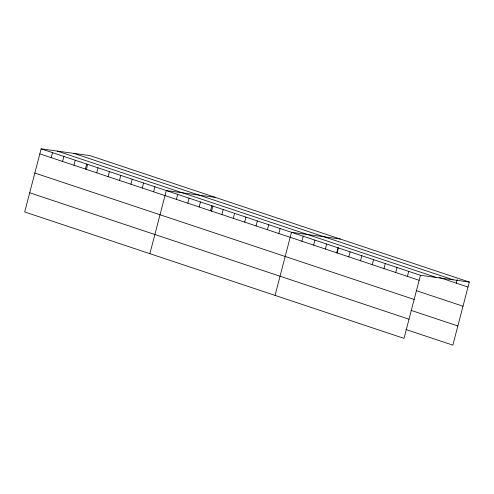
<?xml version="1.0" encoding="UTF-8"?>
<svg xmlns="http://www.w3.org/2000/svg" width="494" height="494" viewBox="0 0 494 494"><rect width="100%" height="100%" fill="white"/><g stroke="black" fill="none" stroke-linecap="round" stroke-linejoin="round"><path stroke-width="0.74" d="M469.3 282.037L89.976 155.616L41.138 148.861L24.7 211.963L404.024 338.384L420.456 275.282L469.3 282.037L452.862 345.139L405.963 329.51M51.215 157.66L52.518 152.652M62.59 161.452L63.899 156.45M73.97 165.243L75.273 160.241M85.351 169.034L86.654 164.033M86.37 169.467L87.716 164.304M96.731 172.832L98.034 167.824M108.112 176.624L109.415 171.616M119.492 180.415L120.795 175.413M130.873 184.206L132.176 179.205M142.247 187.998L143.556 182.996M153.628 191.796L154.931 186.788M149.873 253.681L166.311 190.579L215.156 197.334M176.389 199.378L177.692 194.377M187.769 203.17L189.072 198.168M199.15 206.961L200.453 201.96M210.53 210.759L211.833 205.751M211.543 211.185L212.889 206.023M221.905 214.55L223.214 209.542M233.285 218.342L234.588 213.334M244.666 222.133L245.969 217.132M256.046 225.925L257.349 220.923M267.427 229.722L268.73 224.714M278.807 233.514L280.11 228.506M275.053 295.4L291.491 232.297L340.329 239.053M301.908 241.214L303.211 236.206M313.634 245.123L314.937 240.115M325.361 249.025L326.664 244.024M336.723 252.903L338.069 247.747M337.081 252.934L338.39 247.932M348.807 256.843L350.11 251.835M360.534 260.752L361.836 255.744M372.26 264.661L373.563 259.653M383.98 268.563L385.283 263.561M395.706 272.472L397.009 267.47M407.433 276.381L408.736 271.373M456.271 283.136L457.203 279.561M73.859 153.387L453.183 279.808M439.03 277.387L467.997 287.039M57.255 151.09L436.579 277.511M41.138 148.861L420.456 275.282M39.835 153.869L419.153 280.289M416.102 290.583L463.002 306.212M34.839 173.036L414.163 299.463M410.959 310.337L457.858 325.966M29.696 192.79L409.013 319.21"/></g></svg>
